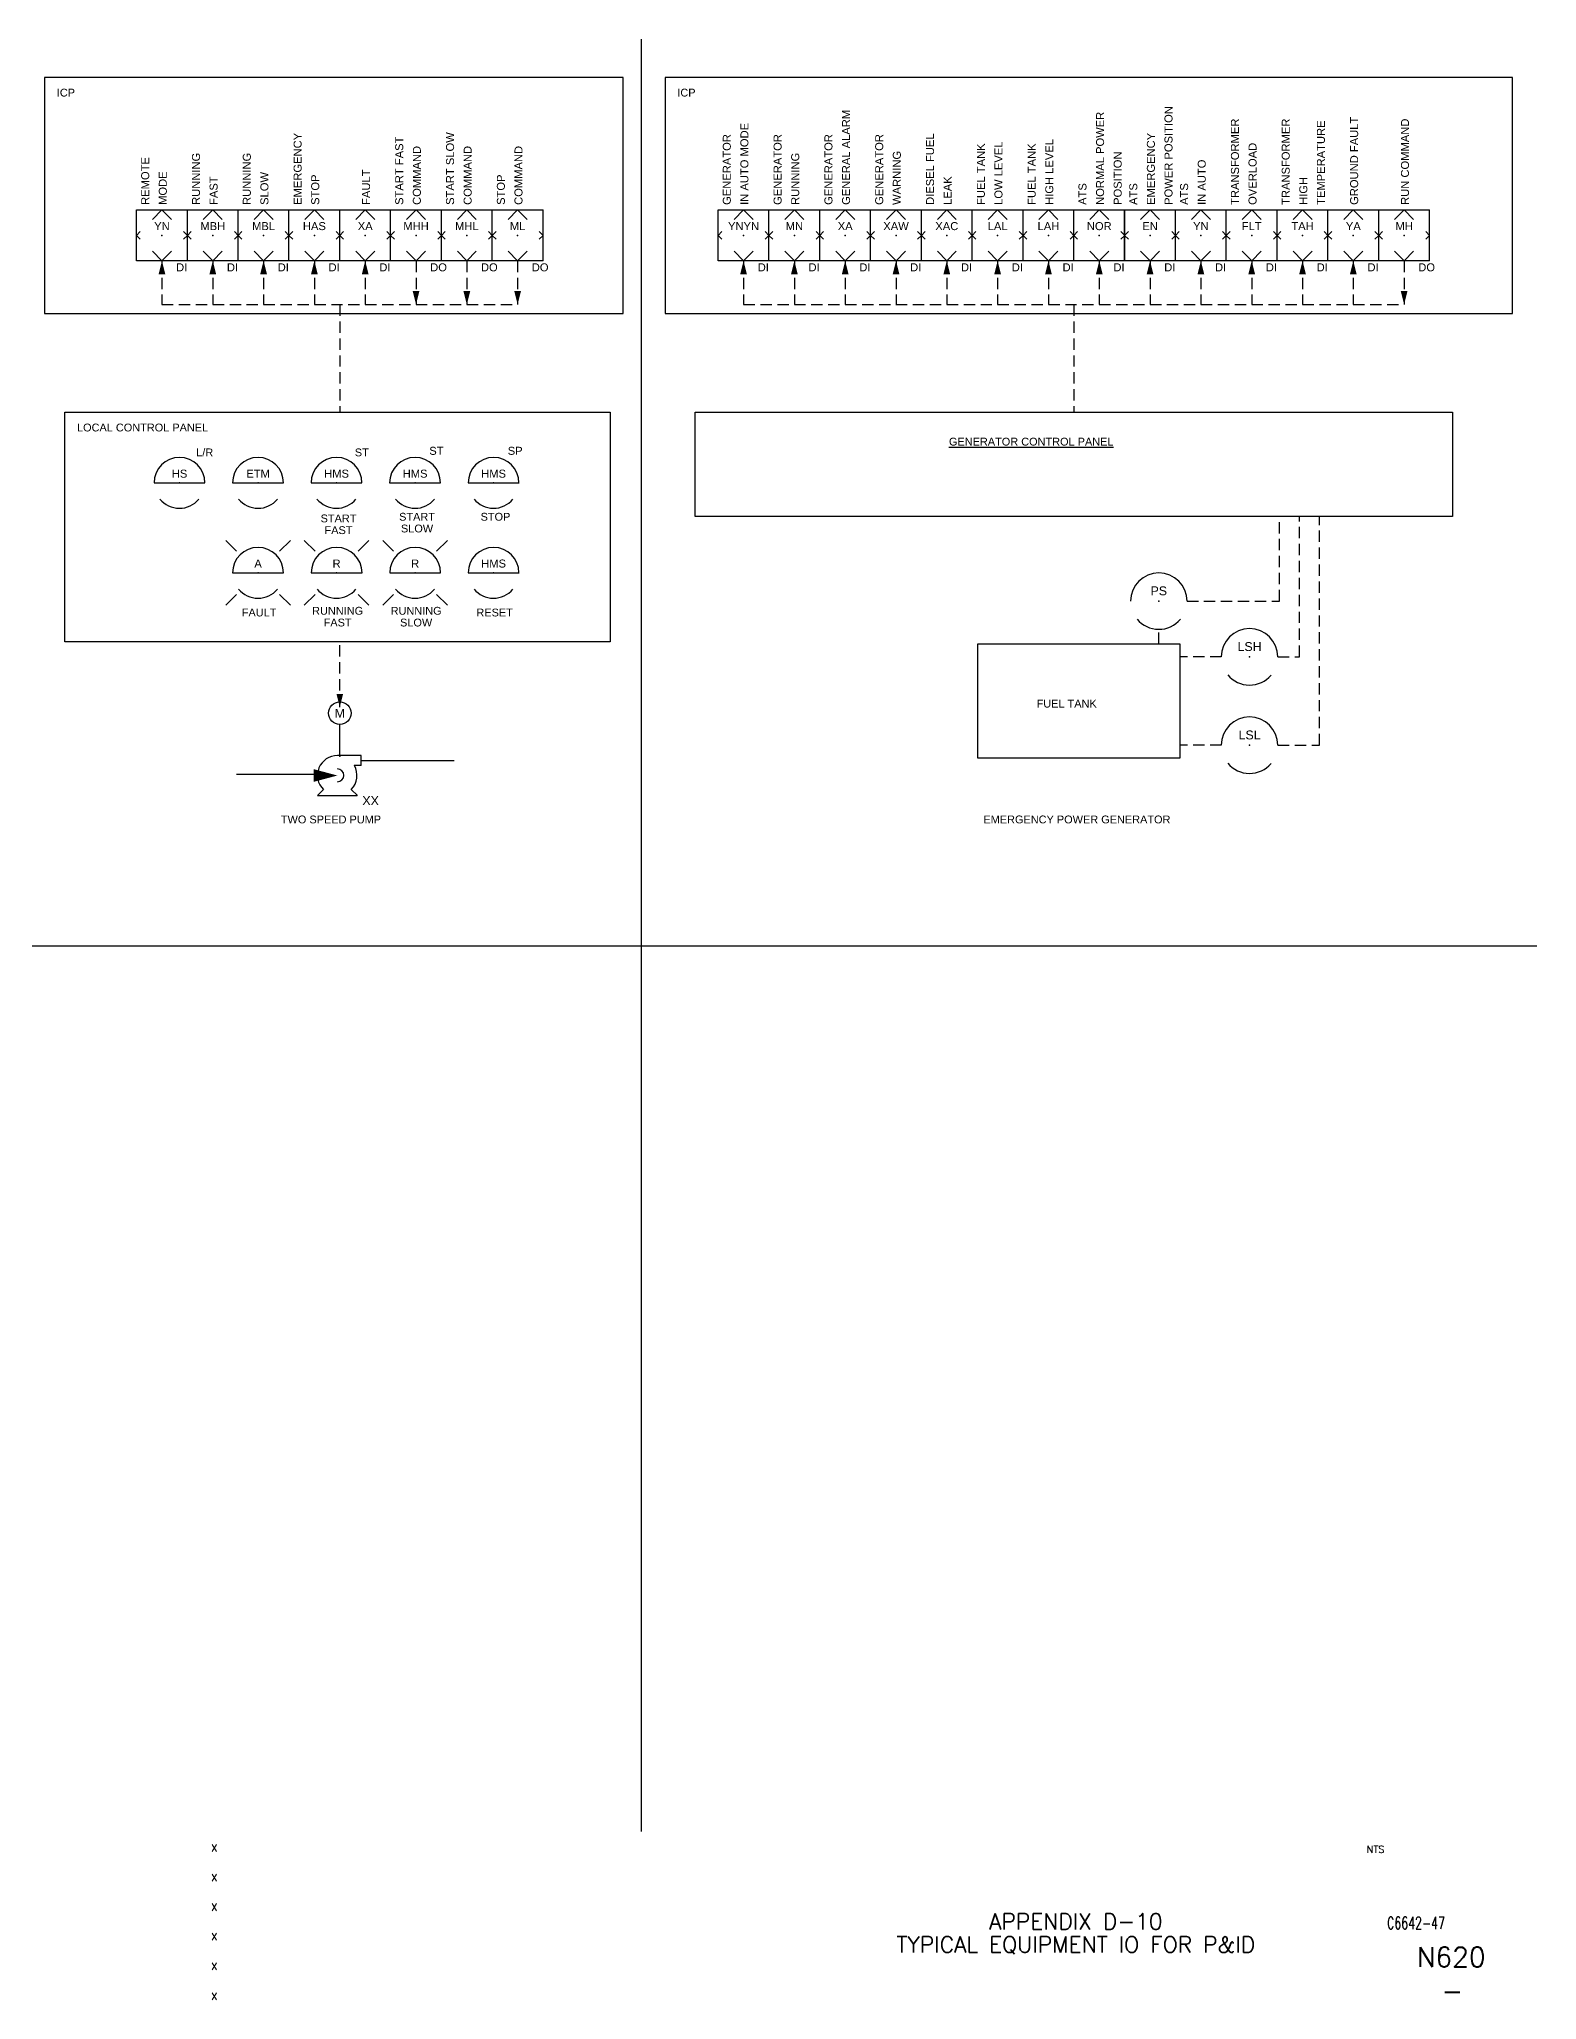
# Paper-space layout 'TYPICAL EQUIPMENT INTERFACE - A1 Sheet' of a CAD drawing. Extents: x 44 to 821, y 22 to 574.
# Drawn here: x 400 to 821, y 23 to 574 of the extents above; entities that cross this region are included whole.
import ezdxf
from ezdxf.enums import TextEntityAlignment as Align

# ---------------------------------------------------------------- set-up
doc = ezdxf.new("R2010")
doc.units = 0
doc.linetypes.add('HIDDEN2', pattern=[4.7625, 3.175, -1.5875])
for name, color, linetype in [('BOR-A1', 7, 'Continuous'), ('N-ANNO-TEXT', 2, 'Continuous'), ('N-INST', 4, 'Continuous'), ('N-PANL-COMP', 4, 'Continuous'), ('N-SGNL-ELEC', 4, 'HIDDEN2')]:
    doc.layers.add(name, color=color, linetype=linetype)
doc.styles.add('_CGS_2-5_NOTES', font='arial.ttf', dxfattribs={"height": 2.5})
doc.styles.add('_CGS_2-5_SYMBOL', font='arial.ttf', dxfattribs={"height": 2.5})
doc.styles.add('STD2-0', font='simplex.shx', dxfattribs={"height": 2})
doc.styles.add('STD3-5', font='simplex.shx', dxfattribs={"height": 3.5})
doc.styles.add('STD4-5', font='simplex.shx', dxfattribs={"height": 4.5})
doc.styles.add('STD5-5', font='SIMPLEX')
doc.styles.add('SYMBOL', font='arial.ttf', dxfattribs={"height": 2.5})
doc.styles.add('T1_2_5', font='arial.ttf', dxfattribs={"height": 2.5})

# ---------------------------------------------------------------- blocks, each defined once
blk = doc.blocks.new('CGS A1 TITLE ATT')
at = {"layer": 'BOR-A1', "color": 1}
for tag, p, height, style in [('DATE', (448.47, 64.4), 2, 'STD2-0'), ('DRAWN', (448.47, 56.08), 2, 'STD2-0'), ('DESIGNER', (448.47, 47.76), 2, 'STD2-0'), ('FILE', (783.85, 42.55), 3.5, 'STD3-5'), ('CHECKED', (448.47, 39.44), 2, 'STD2-0'), ('ENGINEER', (448.47, 31.12), 2, 'STD2-0'), ('AD909', (787.49, 32), 5.5, 'STD5-5'), ('APPROVED', (448.47, 22.72), 2, 'STD2-0')]:
    blk.add_attdef(tag, p, '', height=height, dxfattribs=dict(at, style=style))
at = {"layer": 'BOR-A1', "color": 1, "style": 'STD2-0', "flags": 4}
blk.add_attdef('SCALE', (773.37, 64), '', height=2, dxfattribs=at)
at = {"layer": 'BOR-A1', "color": 1, "style": 'STD4-5'}
for tag, p in [('TITLE-1', (691.59, 44.75)), ('TITLE-2', (691.59, 38.25)), ('TITLE-3', (691.59, 31.75)), ('TITLE-4', (691.59, 25.25))]:
    blk.add_attdef(tag, text='', height=4.5, dxfattribs=at).set_placement(p, align=Align.MIDDLE_CENTER)
at = {"layer": 'BOR-A1', "color": 1, "style": 'STD5-5'}
blk.add_attdef('999', text='', height=5.5, dxfattribs=at).set_placement((800.49, 22.5), align=Align.RIGHT)
blk = doc.blocks.new('_N_PLC_FIELD_OP ACCESS')
for p, q in [((-7.94, 15.87), (7.94, 15.87)), ((-7.94, 0), (-7.94, 15.87)), ((0, 15.87), (-2.96, 12.91)), ((2.96, 12.91), (0, 15.87)), ((7.94, 0), (7.94, 15.87)), ((-6.76, 9.11), (-7.94, 7.94)), ((-7.94, 7.94), (-6.76, 6.76)), ((7.94, 7.94), (6.76, 9.11)), ((6.76, 6.76), (7.94, 7.94)), ((7.94, 0), (-7.94, 0)), ((-2.96, 2.96), (0, 0)), ((0, 0), (2.96, 2.96))]:
    blk.add_line(p, q)
blk.add_point((0, 7.94))
at = {"style": '_CGS_2-5_SYMBOL'}
for tag, p in [('DESCRIPTION1', (-3.99, 16.48)), ('DESCRIPTION2', (1.51, 16.48)), ('DESCRIPTION3', (7.01, 16.48))]:
    blk.add_attdef(tag, p, '', height=2.5, rotation=90, dxfattribs=at)
for tag, p in [('TAG', (0, 9.57)), ('NO', (0, 3.62))]:
    blk.add_attdef(tag, text='', height=2.5, dxfattribs=at).set_placement(p, align=Align.CENTER)
blk.add_attdef('ABB', (4.41, -3.31), '', height=2.5, dxfattribs=at)
blk = doc.blocks.new('_N_INST_PANEL_OP ACCESS')
blk.add_line((-7.95, 0), (7.95, 0))
for start, end in [(0, 180), (219.69949, 319.76065)]:
    blk.add_arc((0, 0), 7.94, start, end)
at = {"ltscale": 0.0508}
blk.add_point((0, 0), dxfattribs=at)
at = {"style": '_CGS_2-5_SYMBOL'}
blk.add_attdef('ABB', (4.41, 8.76), '', height=2.5, dxfattribs=at)
for tag, p in [('TAG', (0, 1.63)), ('NO', (0, -4.12))]:
    blk.add_attdef(tag, text='', height=2.5, dxfattribs=at).set_placement(p, align=Align.CENTER)
blk = doc.blocks.new('_N_LIGHT_PANEL')
for p, q in [((-10.12, 10.08), (-6.74, 6.73)), ((10.1, 10.08), (6.72, 6.73)), ((-7.95, 0), (7.95, 0)), ((-10.12, -10.11), (-6.74, -6.76)), ((10.1, -10.11), (6.72, -6.76))]:
    blk.add_line(p, q)
for start, end in [(0, 180), (219.69949, 319.76065)]:
    blk.add_arc((0, 0), 7.94, start, end)
blk.add_point((0, 0))
at = {"style": '_CGS_2-5_SYMBOL'}
blk.add_attdef('ABB', (7.41, 4.76), '', height=2.5, dxfattribs=at)
for tag, p in [('TAG', (0, 1.63)), ('NO', (0, -4.12))]:
    blk.add_attdef(tag, text='', height=2.5, dxfattribs=at).set_placement(p, align=Align.CENTER)
blk = doc.blocks.new('_D_ACTUATOR_ELECTRIC MOTOR')
at = {"flags": 128}
blk.add_lwpolyline([(0, 0), (0, 8.89)], dxfattribs=at)
blk.add_circle((0, 12.08), 3.18)
blk.add_point((0, 0))
at = {"style": '_CGS_2-5_SYMBOL'}
blk.add_text('M', height=2.5, dxfattribs=at).set_placement((0.02, 12.04), align=Align.MIDDLE_CENTER)
blk.add_attdef('XXX', text='', height=2.5, dxfattribs=at).set_placement((0.74, 8.07), align=Align.TOP_LEFT)
blk = doc.blocks.new('_D_PUMP_CENTRIFUGAL')
for p, q in [((13.39, 5.59), (6.71, 5.59)), ((13.39, 2.82), (13.39, 5.59)), ((13.39, 2.82), (11.43, 2.82)), ((2.77, -3.96), (1.07, -5.64)), ((12.34, -5.64), (10.57, -3.89)), ((1.07, -5.64), (12.24, -5.64))]:
    blk.add_line(p, q)
for centre, radius, start, end in [((6.65, 0.03), 5.56, 89.3872, 225.6486), ((6.71, 0.05), 1.81, 270, 90), ((6.65, 0.03), 5.56, 315, 30.0124)]:
    blk.add_arc(centre, radius, start, end)
blk.add_point((13.39, 4.19))
at = {"extrusion": (0, 0, -1)}
blk.add_solid([(-6.68, 0), (0, 1.8), (0, -1.78)], dxfattribs=at)
at = {"style": '_CGS_2-5_SYMBOL'}
blk.add_attdef('XX', text='', height=2.5, dxfattribs=at).set_placement((13.71, -5.8), align=Align.TOP_LEFT)
blk = doc.blocks.new('_N_INST_FIELD_OP ACCESS')
for start, end in [(0, 180), (219.6995, 319.7606)]:
    blk.add_arc((0, 0), 7.94, start, end)
blk.add_point((0, 0))
at = {"style": '_CGS_2-5_SYMBOL'}
blk.add_attdef('ABB', (4.41, 8.76), '', height=2.5, dxfattribs=at)
for tag, p in [('TAG', (0, 1.63)), ('NO', (0, -4.12))]:
    blk.add_attdef(tag, text='', height=2.5, dxfattribs=at).set_placement(p, align=Align.CENTER)

psp = doc.layouts.new('TYPICAL EQUIPMENT INTERFACE - A1 Sheet')

# ---------------------------------------------------------------- linework, layer by layer
at = {"ltscale": 10}
for p, q in [((569.32, 574), (569.32, 70)), ((821.19, 318.98), (43.99, 318.98))]:
    psp.add_line(p, q, dxfattribs=at)
at = {"layer": 'N-INST'}
psp.add_lwpolyline([(664, 403.98), (720.86, 403.98), (720.86, 371.84), (664, 371.84)], close=True, dxfattribs=at)
at = {"layer": 'N-INST', "ltscale": 0.0508, "flags": 128}
for points in [[(490.63, 371.16), (516.79, 371.16)], [(455.58, 367.38), (481.74, 367.38)]]:
    psp.add_lwpolyline(points, dxfattribs=at)
at = {"layer": 'N-PANL-COMP', "ltscale": 10}
for points in [[(401.63, 496.86), (564.33, 496.86), (564.33, 563.27), (401.63, 563.27)], [(576.1, 496.86), (814.4, 496.86), (814.4, 563.27), (576.1, 563.27)], [(407.3, 469.11), (560.6, 469.11), (560.6, 404.53), (407.3, 404.53)], [(584.58, 469.11), (797.47, 469.11), (797.47, 439.84), (584.58, 439.84)]]:
    psp.add_lwpolyline(points, close=True, dxfattribs=at)
at = {"layer": 'N-SGNL-ELEC'}
for p, q in [((434.62, 511.7), (434.62, 499.39)), ((448.91, 511.7), (448.91, 499.39)), ((463.19, 511.7), (463.19, 499.39)), ((477.48, 511.7), (477.48, 499.39)), ((491.77, 511.7), (491.77, 499.39)), ((506.06, 511.7), (506.06, 499.39)), ((520.34, 511.7), (520.34, 499.39)), ((534.63, 511.7), (534.63, 499.39)), ((598.15, 511.7), (598.15, 499.39)), ((612.44, 511.7), (612.44, 499.39)), ((626.73, 511.7), (626.73, 499.39)), ((641.02, 511.7), (641.02, 499.39)), ((655.3, 511.7), (655.3, 499.39)), ((669.59, 511.7), (669.59, 499.39)), ((683.88, 511.7), (683.88, 499.39)), ((698.17, 511.7), (698.17, 499.39)), ((712.45, 511.7), (712.45, 499.39)), ((726.74, 511.7), (726.74, 499.39)), ((741.03, 511.7), (741.03, 499.39)), ((755.32, 511.7), (755.32, 499.39)), ((769.6, 511.7), (769.6, 499.39)), ((783.89, 511.7), (783.89, 499.39)), ((434.62, 499.39), (534.63, 499.39)), ((484.62, 499.39), (484.62, 469.11)), ((598.15, 499.39), (783.89, 499.39)), ((691.02, 499.39), (691.02, 469.11)), ((748.82, 416.01), (748.82, 439.84)), ((754.44, 400.33), (754.44, 439.84)), ((760.05, 375.49), (760.05, 439.84)), ((722.85, 416.01), (748.82, 416.01)), ((714.87, 403.98), (714.87, 408.07)), ((484.62, 386.14), (484.62, 404.53)), ((732.49, 400.33), (720.86, 400.33)), ((748.37, 400.33), (754.44, 400.33)), ((732.49, 375.49), (720.86, 375.49)), ((748.37, 375.49), (760.05, 375.49))]:
    psp.add_line(p, q, dxfattribs=at)
at = {"layer": 'N-SGNL-ELEC', "linetype": 'Continuous'}
for points in [[(434.62, 511.7, 0, 1.89, 0), (434.62, 507.92, 1.89, 1.89, 0)], [(448.91, 511.7, 0, 1.89, 0), (448.91, 507.92, 1.89, 1.89, 0)], [(463.19, 511.7, 0, 1.89, 0), (463.19, 507.92, 1.89, 1.89, 0)], [(477.48, 511.7, 0, 1.89, 0), (477.48, 507.92, 1.89, 1.89, 0)], [(491.77, 511.7, 0, 1.89, 0), (491.77, 507.92, 1.89, 1.89, 0)], [(598.15, 511.7, 0, 1.89, 0), (598.15, 507.92, 1.89, 1.89, 0)], [(612.44, 511.7, 0, 1.89, 0), (612.44, 507.92, 1.89, 1.89, 0)], [(626.73, 511.7, 0, 1.89, 0), (626.73, 507.92, 1.89, 1.89, 0)], [(641.02, 511.7, 0, 1.89, 0), (641.02, 507.92, 1.89, 1.89, 0)], [(655.3, 511.7, 0, 1.89, 0), (655.3, 507.92, 1.89, 1.89, 0)], [(669.59, 511.7, 0, 1.89, 0), (669.59, 507.92, 1.89, 1.89, 0)], [(683.88, 511.7, 0, 1.89, 0), (683.88, 507.92, 1.89, 1.89, 0)], [(698.17, 511.7, 0, 1.89, 0), (698.17, 507.92, 1.89, 1.89, 0)], [(712.45, 511.7, 0, 1.89, 0), (712.45, 507.92, 1.89, 1.89, 0)], [(726.74, 511.7, 0, 1.89, 0), (726.74, 507.92, 1.89, 1.89, 0)], [(741.03, 511.7, 0, 1.89, 0), (741.03, 507.92, 1.89, 1.89, 0)], [(755.32, 511.7, 0, 1.89, 0), (755.32, 507.92, 1.89, 1.89, 0)], [(769.6, 511.7, 0, 1.89, 0), (769.6, 507.92, 1.89, 1.89, 0)], [(506.06, 499.39, 0, 1.89, 0), (506.06, 503.17, 1.89, 1.89, 0)], [(520.34, 499.39, 0, 1.89, 0), (520.34, 503.17, 1.89, 1.89, 0)], [(534.63, 499.39, 0, 1.89, 0), (534.63, 503.17, 1.89, 1.89, 0)], [(783.89, 499.39, 0, 1.89, 0), (783.89, 503.17, 1.89, 1.89, 0)], [(484.62, 386.14, 0, 1.89, 0), (484.62, 389.92, 1.89, 1.89, 0)]]:
    psp.add_lwpolyline(points, format="xyseb", dxfattribs=at)

# ---------------------------------------------------------------- block references
ref = psp.add_blockref('CGS A1 TITLE ATT', (0, 0))
ref.add_attrib('TITLE-1', 'APPENDIX D-10', dxfattribs={"layer": 'BOR-A1', "color": 1, "height": 4.5, "style": 'STD4-5'}).set_placement((691.59, 44.75), align=Align.MIDDLE_CENTER)
ref.add_attrib('TITLE-2', 'TYPICAL EQUIPMENT IO FOR P&ID', dxfattribs={"layer": 'BOR-A1', "color": 1, "height": 4.5, "style": 'STD4-5'}).set_placement((691.59, 38.25), align=Align.MIDDLE_CENTER)
ref.add_attrib('AD909', 'N620', (787.49, 32), dxfattribs={"layer": 'BOR-A1', "color": 1, "height": 5.5, "style": 'STD5-5'})
ref.add_attrib('FILE', 'C6642-47', (779.08, 42.56), dxfattribs={"layer": 'BOR-A1', "color": 1, "height": 3.5, "style": 'STD3-5', "width": 0.65})
ref.add_attrib('SCALE', 'NTS', (773.37, 64), dxfattribs={"layer": 'BOR-A1', "color": 1, "height": 2, "style": 'STD2-0'})
ref.add_attrib('DATE', 'X', (448.47, 64.4), dxfattribs={"layer": 'BOR-A1', "color": 1, "height": 2, "style": 'STD2-0'})
ref.add_attrib('DRAWN', 'X', (448.47, 56.08), dxfattribs={"layer": 'BOR-A1', "color": 1, "height": 2, "style": 'STD2-0'})
ref.add_attrib('DESIGNER', 'X', (448.47, 47.76), dxfattribs={"layer": 'BOR-A1', "color": 1, "height": 2, "style": 'STD2-0'})
ref.add_attrib('CHECKED', 'X', (448.47, 39.44), dxfattribs={"layer": 'BOR-A1', "color": 1, "height": 2, "style": 'STD2-0'})
ref.add_attrib('ENGINEER', 'X', (448.47, 31.12), dxfattribs={"layer": 'BOR-A1', "color": 1, "height": 2, "style": 'STD2-0'})
ref.add_attrib('APPROVED', 'X', (448.47, 22.72), dxfattribs={"layer": 'BOR-A1', "color": 1, "height": 2, "style": 'STD2-0'})
ref.add_attrib('999', '-', dxfattribs={"layer": 'BOR-A1', "color": 1, "height": 5.5, "style": 'STD5-5'}).set_placement((800.49, 22.5), align=Align.RIGHT)
at = {"layer": 'N-INST'}
ref = psp.add_blockref('_N_PLC_FIELD_OP ACCESS', (626.73, 511.7), dxfattribs=dict(at, xscale=0.9, yscale=0.9, zscale=0.9))
ref.add_attrib('DESCRIPTION2', ' GENERAL ALARM', (628.09, 526.54), dxfattribs={"layer": '0', "height": 2.25, "rotation": 90, "style": '_CGS_2-5_SYMBOL'})
ref.add_attrib('DESCRIPTION1', ' GENERATOR', (623.14, 526.54), dxfattribs={"layer": '0', "height": 2.25, "rotation": 90, "style": '_CGS_2-5_SYMBOL'})
ref.add_attrib('TAG', 'XA', dxfattribs={"layer": '0', "height": 2.25, "style": '_CGS_2-5_SYMBOL'}).set_placement((626.73, 520.32), align=Align.CENTER)
ref.add_attrib('ABB', 'DI', (630.7, 508.73), dxfattribs={"layer": '0', "height": 2.25, "style": '_CGS_2-5_SYMBOL'})
ref = psp.add_blockref('_N_PLC_FIELD_OP ACCESS', (698.17, 511.7), dxfattribs=dict(at, xscale=0.9, yscale=0.9, zscale=0.9))
ref.add_attrib('DESCRIPTION3', ' POSITION', (704.47, 526.54), dxfattribs={"layer": '0', "height": 2.25, "rotation": 90, "style": '_CGS_2-5_SYMBOL'})
ref.add_attrib('DESCRIPTION2', ' NORMAL POWER', (699.52, 526.54), dxfattribs={"layer": '0', "height": 2.25, "rotation": 90, "style": '_CGS_2-5_SYMBOL'})
ref.add_attrib('DESCRIPTION1', ' ATS', (694.57, 526.54), dxfattribs={"layer": '0', "height": 2.25, "rotation": 90, "style": '_CGS_2-5_SYMBOL'})
ref.add_attrib('TAG', 'NOR', dxfattribs={"layer": '0', "height": 2.25, "style": '_CGS_2-5_SYMBOL'}).set_placement((698.17, 520.32), align=Align.CENTER)
ref.add_attrib('ABB', 'DI', (702.14, 508.73), dxfattribs={"layer": '0', "height": 2.25, "style": '_CGS_2-5_SYMBOL'})
ref = psp.add_blockref('_N_PLC_FIELD_OP ACCESS', (712.45, 511.7), dxfattribs=dict(at, xscale=0.9, yscale=0.9, zscale=0.9))
ref.add_attrib('DESCRIPTION3', ' POWER POSITION', (718.76, 526.54), dxfattribs={"layer": '0', "height": 2.25, "rotation": 90, "style": '_CGS_2-5_SYMBOL'})
ref.add_attrib('DESCRIPTION2', ' EMERGENCY', (713.81, 526.54), dxfattribs={"layer": '0', "height": 2.25, "rotation": 90, "style": '_CGS_2-5_SYMBOL'})
ref.add_attrib('DESCRIPTION1', ' ATS', (708.86, 526.54), dxfattribs={"layer": '0', "height": 2.25, "rotation": 90, "style": '_CGS_2-5_SYMBOL'})
ref.add_attrib('TAG', 'EN', dxfattribs={"layer": '0', "height": 2.25, "style": '_CGS_2-5_SYMBOL'}).set_placement((712.45, 520.32), align=Align.CENTER)
ref.add_attrib('ABB', 'DI', (716.43, 508.73), dxfattribs={"layer": '0', "height": 2.25, "style": '_CGS_2-5_SYMBOL'})
ref = psp.add_blockref('_N_PLC_FIELD_OP ACCESS', (741.03, 511.7), dxfattribs=dict(at, xscale=0.9, yscale=0.9, zscale=0.9))
ref.add_attrib('DESCRIPTION2', ' OVERLOAD', (742.39, 526.54), dxfattribs={"layer": '0', "height": 2.25, "rotation": 90, "style": '_CGS_2-5_SYMBOL'})
ref.add_attrib('DESCRIPTION1', ' TRANSFORMER ', (737.44, 526.54), dxfattribs={"layer": '0', "height": 2.25, "rotation": 90, "style": '_CGS_2-5_SYMBOL'})
ref.add_attrib('TAG', 'FLT', dxfattribs={"layer": '0', "height": 2.25, "style": '_CGS_2-5_SYMBOL'}).set_placement((741.03, 520.32), align=Align.CENTER)
ref.add_attrib('ABB', 'DI', (745, 508.73), dxfattribs={"layer": '0', "height": 2.25, "style": '_CGS_2-5_SYMBOL'})
ref = psp.add_blockref('_N_PLC_FIELD_OP ACCESS', (755.32, 511.7), dxfattribs=dict(at, xscale=0.9, yscale=0.9, zscale=0.9))
ref.add_attrib('DESCRIPTION3', ' TEMPERATURE', (761.62, 526.54), dxfattribs={"layer": '0', "height": 2.25, "rotation": 90, "style": '_CGS_2-5_SYMBOL'})
ref.add_attrib('DESCRIPTION2', ' HIGH', (756.67, 526.54), dxfattribs={"layer": '0', "height": 2.25, "rotation": 90, "style": '_CGS_2-5_SYMBOL'})
ref.add_attrib('DESCRIPTION1', ' TRANSFORMER', (751.72, 526.54), dxfattribs={"layer": '0', "height": 2.25, "rotation": 90, "style": '_CGS_2-5_SYMBOL'})
ref.add_attrib('TAG', 'TAH', dxfattribs={"layer": '0', "height": 2.25, "style": '_CGS_2-5_SYMBOL'}).set_placement((755.32, 520.32), align=Align.CENTER)
ref.add_attrib('ABB', 'DI', (759.29, 508.73), dxfattribs={"layer": '0', "height": 2.25, "style": '_CGS_2-5_SYMBOL'})
ref = psp.add_blockref('_N_PLC_FIELD_OP ACCESS', (769.6, 511.7), dxfattribs=dict(at, xscale=0.9, yscale=0.9, zscale=0.9))
ref.add_attrib('DESCRIPTION2', ' GROUND FAULT', (770.96, 526.54), dxfattribs={"layer": '0', "height": 2.25, "rotation": 90, "style": '_CGS_2-5_SYMBOL'})
ref.add_attrib('TAG', 'YA', dxfattribs={"layer": '0', "height": 2.25, "style": '_CGS_2-5_SYMBOL'}).set_placement((769.6, 520.32), align=Align.CENTER)
ref.add_attrib('ABB', 'DI', (773.58, 508.73), dxfattribs={"layer": '0', "height": 2.25, "style": '_CGS_2-5_SYMBOL'})
ref = psp.add_blockref('_N_PLC_FIELD_OP ACCESS', (783.89, 511.7), dxfattribs=dict(at, xscale=0.9, yscale=0.9, zscale=0.9))
ref.add_attrib('DESCRIPTION2', ' RUN COMMAND', (785.25, 526.54), dxfattribs={"layer": '0', "height": 2.25, "rotation": 90, "style": '_CGS_2-5_SYMBOL'})
ref.add_attrib('TAG', 'MH', dxfattribs={"layer": '0', "height": 2.25, "style": '_CGS_2-5_SYMBOL'}).set_placement((783.89, 520.32), align=Align.CENTER)
ref.add_attrib('ABB', 'DO', (787.86, 508.73), dxfattribs={"layer": '0', "height": 2.25, "style": '_CGS_2-5_SYMBOL'})
ref = psp.add_blockref('_N_PLC_FIELD_OP ACCESS', (477.48, 511.7), dxfattribs=dict(at, xscale=0.9, yscale=0.9, zscale=0.9))
ref.add_attrib('DESCRIPTION2', ' STOP', (478.84, 526.54), dxfattribs={"layer": '0', "height": 2.25, "rotation": 90, "style": '_CGS_2-5_SYMBOL'})
ref.add_attrib('DESCRIPTION1', ' EMERGENCY', (473.89, 526.54), dxfattribs={"layer": '0', "height": 2.25, "rotation": 90, "style": '_CGS_2-5_SYMBOL'})
ref.add_attrib('TAG', 'HAS', dxfattribs={"layer": '0', "height": 2.25, "style": '_CGS_2-5_SYMBOL'}).set_placement((477.48, 520.32), align=Align.CENTER)
ref.add_attrib('ABB', 'DI', (481.45, 508.73), dxfattribs={"layer": '0', "height": 2.25, "style": '_CGS_2-5_SYMBOL'})
ref = psp.add_blockref('_N_PLC_FIELD_OP ACCESS', (506.06, 511.7), dxfattribs=dict(at, xscale=0.9, yscale=0.9, zscale=0.9))
ref.add_attrib('DESCRIPTION2', ' COMMAND', (507.41, 526.54), dxfattribs={"layer": '0', "height": 2.25, "rotation": 90, "style": '_CGS_2-5_SYMBOL'})
ref.add_attrib('DESCRIPTION1', ' START FAST', (502.46, 526.54), dxfattribs={"layer": '0', "height": 2.25, "rotation": 90, "style": '_CGS_2-5_SYMBOL'})
ref.add_attrib('TAG', 'MHH', dxfattribs={"layer": '0', "height": 2.25, "style": '_CGS_2-5_SYMBOL'}).set_placement((506.06, 520.32), align=Align.CENTER)
ref.add_attrib('ABB', 'DO', (510.03, 508.73), dxfattribs={"layer": '0', "height": 2.25, "style": '_CGS_2-5_SYMBOL'})
ref = psp.add_blockref('_N_PLC_FIELD_OP ACCESS', (520.34, 511.7), dxfattribs=dict(at, xscale=0.9, yscale=0.9, zscale=0.9))
ref.add_attrib('DESCRIPTION2', ' COMMAND', (521.7, 526.54), dxfattribs={"layer": '0', "height": 2.25, "rotation": 90, "style": '_CGS_2-5_SYMBOL'})
ref.add_attrib('DESCRIPTION1', ' START SLOW', (516.75, 526.54), dxfattribs={"layer": '0', "height": 2.25, "rotation": 90, "style": '_CGS_2-5_SYMBOL'})
ref.add_attrib('TAG', 'MHL', dxfattribs={"layer": '0', "height": 2.25, "style": '_CGS_2-5_SYMBOL'}).set_placement((520.34, 520.32), align=Align.CENTER)
ref.add_attrib('ABB', 'DO', (524.31, 508.73), dxfattribs={"layer": '0', "height": 2.25, "style": '_CGS_2-5_SYMBOL'})
ref = psp.add_blockref('_N_PLC_FIELD_OP ACCESS', (598.15, 511.7), dxfattribs=dict(at, xscale=0.9, yscale=0.9, zscale=0.9))
ref.add_attrib('DESCRIPTION2', ' IN AUTO MODE', (599.51, 526.54), dxfattribs={"layer": '0', "height": 2.25, "rotation": 90, "style": '_CGS_2-5_SYMBOL'})
ref.add_attrib('DESCRIPTION1', ' GENERATOR', (594.56, 526.54), dxfattribs={"layer": '0', "height": 2.25, "rotation": 90, "style": '_CGS_2-5_SYMBOL'})
ref.add_attrib('TAG', 'YNYN', dxfattribs={"layer": '0', "height": 2.25, "style": '_CGS_2-5_SYMBOL'}).set_placement((598.15, 520.32), align=Align.CENTER)
ref.add_attrib('ABB', 'DI', (602.13, 508.73), dxfattribs={"layer": '0', "height": 2.25, "style": '_CGS_2-5_SYMBOL'})
ref = psp.add_blockref('_N_PLC_FIELD_OP ACCESS', (612.44, 511.7), dxfattribs=dict(at, xscale=0.9, yscale=0.9, zscale=0.9))
ref.add_attrib('DESCRIPTION2', ' RUNNING', (613.8, 526.54), dxfattribs={"layer": '0', "height": 2.25, "rotation": 90, "style": '_CGS_2-5_SYMBOL'})
ref.add_attrib('DESCRIPTION1', ' GENERATOR ', (608.85, 526.54), dxfattribs={"layer": '0', "height": 2.25, "rotation": 90, "style": '_CGS_2-5_SYMBOL'})
ref.add_attrib('TAG', 'MN', dxfattribs={"layer": '0', "height": 2.25, "style": '_CGS_2-5_SYMBOL'}).set_placement((612.44, 520.32), align=Align.CENTER)
ref.add_attrib('ABB', 'DI', (616.41, 508.73), dxfattribs={"layer": '0', "height": 2.25, "style": '_CGS_2-5_SYMBOL'})
ref = psp.add_blockref('_N_PLC_FIELD_OP ACCESS', (641.02, 511.7), dxfattribs=dict(at, xscale=0.9, yscale=0.9, zscale=0.9))
ref.add_attrib('DESCRIPTION2', ' WARNING', (642.37, 526.54), dxfattribs={"layer": '0', "height": 2.25, "rotation": 90, "style": '_CGS_2-5_SYMBOL'})
ref.add_attrib('DESCRIPTION1', ' GENERATOR ', (637.42, 526.54), dxfattribs={"layer": '0', "height": 2.25, "rotation": 90, "style": '_CGS_2-5_SYMBOL'})
ref.add_attrib('TAG', 'XAW', dxfattribs={"layer": '0', "height": 2.25, "style": '_CGS_2-5_SYMBOL'}).set_placement((641.02, 520.32), align=Align.CENTER)
ref.add_attrib('ABB', 'DI', (644.99, 508.73), dxfattribs={"layer": '0', "height": 2.25, "style": '_CGS_2-5_SYMBOL'})
ref = psp.add_blockref('_N_PLC_FIELD_OP ACCESS', (655.3, 511.7), dxfattribs=dict(at, xscale=0.9, yscale=0.9, zscale=0.9))
ref.add_attrib('DESCRIPTION2', ' LEAK', (656.66, 526.54), dxfattribs={"layer": '0', "height": 2.25, "rotation": 90, "style": '_CGS_2-5_SYMBOL'})
ref.add_attrib('DESCRIPTION1', ' DIESEL FUEL', (651.71, 526.54), dxfattribs={"layer": '0', "height": 2.25, "rotation": 90, "style": '_CGS_2-5_SYMBOL'})
ref.add_attrib('TAG', 'XAC', dxfattribs={"layer": '0', "height": 2.25, "style": '_CGS_2-5_SYMBOL'}).set_placement((655.3, 520.32), align=Align.CENTER)
ref.add_attrib('ABB', 'DI', (659.28, 508.73), dxfattribs={"layer": '0', "height": 2.25, "style": '_CGS_2-5_SYMBOL'})
ref = psp.add_blockref('_N_PLC_FIELD_OP ACCESS', (683.88, 511.7), dxfattribs=dict(at, xscale=0.9, yscale=0.9, zscale=0.9))
ref.add_attrib('DESCRIPTION2', ' HIGH LEVEL', (685.24, 526.54), dxfattribs={"layer": '0', "height": 2.25, "rotation": 90, "style": '_CGS_2-5_SYMBOL'})
ref.add_attrib('DESCRIPTION1', ' FUEL TANK ', (680.29, 526.54), dxfattribs={"layer": '0', "height": 2.25, "rotation": 90, "style": '_CGS_2-5_SYMBOL'})
ref.add_attrib('TAG', 'LAH', dxfattribs={"layer": '0', "height": 2.25, "style": '_CGS_2-5_SYMBOL'}).set_placement((683.88, 520.32), align=Align.CENTER)
ref.add_attrib('ABB', 'DI', (687.85, 508.73), dxfattribs={"layer": '0', "height": 2.25, "style": '_CGS_2-5_SYMBOL'})
ref = psp.add_blockref('_N_PLC_FIELD_OP ACCESS', (434.62, 511.7), dxfattribs=dict(at, xscale=0.9, yscale=0.9, zscale=0.9))
ref.add_attrib('DESCRIPTION2', ' MODE', (435.98, 526.54), dxfattribs={"layer": '0', "height": 2.25, "rotation": 90, "style": '_CGS_2-5_SYMBOL'})
ref.add_attrib('DESCRIPTION1', ' REMOTE', (431.03, 526.54), dxfattribs={"layer": '0', "height": 2.25, "rotation": 90, "style": '_CGS_2-5_SYMBOL'})
ref.add_attrib('TAG', 'YN', dxfattribs={"layer": '0', "height": 2.25, "style": '_CGS_2-5_SYMBOL'}).set_placement((434.62, 520.32), align=Align.CENTER)
ref.add_attrib('ABB', 'DI', (438.59, 508.73), dxfattribs={"layer": '0', "height": 2.25, "style": '_CGS_2-5_SYMBOL'})
ref = psp.add_blockref('_N_PLC_FIELD_OP ACCESS', (448.91, 511.7), dxfattribs=dict(at, xscale=0.9, yscale=0.9, zscale=0.9))
ref.add_attrib('DESCRIPTION2', ' FAST', (450.26, 526.54), dxfattribs={"layer": '0', "height": 2.25, "rotation": 90, "style": '_CGS_2-5_SYMBOL'})
ref.add_attrib('DESCRIPTION1', ' RUNNING', (445.31, 526.54), dxfattribs={"layer": '0', "height": 2.25, "rotation": 90, "style": '_CGS_2-5_SYMBOL'})
ref.add_attrib('TAG', 'MBH', dxfattribs={"layer": '0', "height": 2.25, "style": '_CGS_2-5_SYMBOL'}).set_placement((448.91, 520.32), align=Align.CENTER)
ref.add_attrib('ABB', 'DI', (452.88, 508.73), dxfattribs={"layer": '0', "height": 2.25, "style": '_CGS_2-5_SYMBOL'})
ref = psp.add_blockref('_N_PLC_FIELD_OP ACCESS', (463.19, 511.7), dxfattribs=dict(at, xscale=0.9, yscale=0.9, zscale=0.9))
ref.add_attrib('DESCRIPTION2', ' SLOW', (464.55, 526.54), dxfattribs={"layer": '0', "height": 2.25, "rotation": 90, "style": '_CGS_2-5_SYMBOL'})
ref.add_attrib('DESCRIPTION1', ' RUNNING', (459.6, 526.54), dxfattribs={"layer": '0', "height": 2.25, "rotation": 90, "style": '_CGS_2-5_SYMBOL'})
ref.add_attrib('TAG', 'MBL', dxfattribs={"layer": '0', "height": 2.25, "style": '_CGS_2-5_SYMBOL'}).set_placement((463.19, 520.32), align=Align.CENTER)
ref.add_attrib('ABB', 'DI', (467.16, 508.73), dxfattribs={"layer": '0', "height": 2.25, "style": '_CGS_2-5_SYMBOL'})
ref = psp.add_blockref('_N_PLC_FIELD_OP ACCESS', (534.63, 511.7), dxfattribs=dict(at, xscale=0.9, yscale=0.9, zscale=0.9))
ref.add_attrib('DESCRIPTION2', ' COMMAND', (535.99, 526.54), dxfattribs={"layer": '0', "height": 2.25, "rotation": 90, "style": '_CGS_2-5_SYMBOL'})
ref.add_attrib('DESCRIPTION1', ' STOP', (531.04, 526.54), dxfattribs={"layer": '0', "height": 2.25, "rotation": 90, "style": '_CGS_2-5_SYMBOL'})
ref.add_attrib('TAG', 'ML', dxfattribs={"layer": '0', "height": 2.25, "style": '_CGS_2-5_SYMBOL'}).set_placement((534.63, 520.32), align=Align.CENTER)
ref.add_attrib('ABB', 'DO', (538.6, 508.73), dxfattribs={"layer": '0', "height": 2.25, "style": '_CGS_2-5_SYMBOL'})
ref = psp.add_blockref('_N_PLC_FIELD_OP ACCESS', (669.59, 511.7), dxfattribs=dict(at, xscale=0.9, yscale=0.9, zscale=0.9))
ref.add_attrib('DESCRIPTION2', ' LOW LEVEL', (670.95, 526.54), dxfattribs={"layer": '0', "height": 2.25, "rotation": 90, "style": '_CGS_2-5_SYMBOL'})
ref.add_attrib('DESCRIPTION1', ' FUEL TANK', (666, 526.54), dxfattribs={"layer": '0', "height": 2.25, "rotation": 90, "style": '_CGS_2-5_SYMBOL'})
ref.add_attrib('TAG', 'LAL', dxfattribs={"layer": '0', "height": 2.25, "style": '_CGS_2-5_SYMBOL'}).set_placement((669.59, 520.32), align=Align.CENTER)
ref.add_attrib('ABB', 'DI', (673.56, 508.73), dxfattribs={"layer": '0', "height": 2.25, "style": '_CGS_2-5_SYMBOL'})
ref = psp.add_blockref('_N_PLC_FIELD_OP ACCESS', (491.77, 511.7), dxfattribs=dict(at, xscale=0.9, yscale=0.9, zscale=0.9))
ref.add_attrib('DESCRIPTION2', ' FAULT', (493.13, 526.54), dxfattribs={"layer": '0', "height": 2.25, "rotation": 90, "style": '_CGS_2-5_SYMBOL'})
ref.add_attrib('TAG', 'XA', dxfattribs={"layer": '0', "height": 2.25, "style": '_CGS_2-5_SYMBOL'}).set_placement((491.77, 520.32), align=Align.CENTER)
ref.add_attrib('ABB', 'DI', (495.74, 508.73), dxfattribs={"layer": '0', "height": 2.25, "style": '_CGS_2-5_SYMBOL'})
ref = psp.add_blockref('_N_PLC_FIELD_OP ACCESS', (726.74, 511.7), dxfattribs=dict(at, xscale=0.9, yscale=0.9, zscale=0.9))
ref.add_attrib('DESCRIPTION2', ' IN AUTO', (728.1, 526.54), dxfattribs={"layer": '0', "height": 2.25, "rotation": 90, "style": '_CGS_2-5_SYMBOL'})
ref.add_attrib('DESCRIPTION1', ' ATS', (723.15, 526.54), dxfattribs={"layer": '0', "height": 2.25, "rotation": 90, "style": '_CGS_2-5_SYMBOL'})
ref.add_attrib('TAG', 'YN', dxfattribs={"layer": '0', "height": 2.25, "style": '_CGS_2-5_SYMBOL'}).set_placement((726.74, 520.32), align=Align.CENTER)
ref.add_attrib('ABB', 'DI', (730.71, 508.73), dxfattribs={"layer": '0', "height": 2.25, "style": '_CGS_2-5_SYMBOL'})
at = {"layer": 'N-INST', "ltscale": 0.0508}
ref = psp.add_blockref('_N_INST_PANEL_OP ACCESS', (505.79, 449.26), dxfattribs=dict(at, xscale=0.9, yscale=0.9, zscale=0.9))
ref.add_attrib('TAG', 'HMS', dxfattribs={"layer": '0', "height": 2.25, "style": 'T1_2_5'}).set_placement((505.8, 450.72), align=Align.CENTER)
ref.add_attrib('ABB', 'ST', (509.78, 457.14), dxfattribs={"layer": '0', "height": 2.25, "style": 'SYMBOL'})
ref = psp.add_blockref('_N_INST_PANEL_OP ACCESS', (527.86, 449.26), dxfattribs=dict(at, xscale=0.9, yscale=0.9, zscale=0.9))
ref.add_attrib('TAG', 'HMS', dxfattribs={"layer": '0', "height": 2.25, "style": 'T1_2_5'}).set_placement((527.87, 450.72), align=Align.CENTER)
ref.add_attrib('ABB', 'SP', (531.84, 457.14), dxfattribs={"layer": '0', "height": 2.25, "style": 'SYMBOL'})
ref = psp.add_blockref('_N_INST_PANEL_OP ACCESS', (439.55, 449.26), dxfattribs=dict(at, xscale=0.9, yscale=0.9, zscale=0.9))
ref.add_attrib('TAG', 'HS', dxfattribs={"layer": '0', "height": 2.25, "style": 'T1_2_5'}).set_placement((439.56, 450.72), align=Align.CENTER)
ref = psp.add_blockref('_N_INST_PANEL_OP ACCESS', (461.63, 449.26), dxfattribs=dict(at, xscale=0.9, yscale=0.9, zscale=0.9))
ref.add_attrib('TAG', 'ETM', dxfattribs={"layer": '0', "height": 2.25, "style": 'T1_2_5'}).set_placement((461.64, 450.72), align=Align.CENTER)
ref = psp.add_blockref('_N_INST_PANEL_OP ACCESS', (483.71, 449.26), dxfattribs=dict(at, xscale=0.9, yscale=0.9, zscale=0.9))
ref.add_attrib('TAG', 'HMS', dxfattribs={"layer": '0', "height": 2.25, "style": 'T1_2_5'}).set_placement((483.72, 450.72), align=Align.CENTER)
ref = psp.add_blockref('_N_LIGHT_PANEL', (461.64, 423.96), dxfattribs=dict(at, xscale=0.9, yscale=0.9, zscale=0.9))
ref.add_attrib('TAG', 'A', dxfattribs={"layer": '0', "height": 2.25, "style": 'T1_2_5'}).set_placement((461.64, 425.44), align=Align.CENTER)
ref = psp.add_blockref('_N_LIGHT_PANEL', (483.72, 423.96), dxfattribs=dict(at, xscale=0.9, yscale=0.9, zscale=0.9))
ref.add_attrib('TAG', 'R', dxfattribs={"layer": '0', "height": 2.25, "style": 'T1_2_5'}).set_placement((483.72, 425.44), align=Align.CENTER)
ref = psp.add_blockref('_N_LIGHT_PANEL', (505.8, 423.96), dxfattribs=dict(at, xscale=0.9, yscale=0.9, zscale=0.9))
ref.add_attrib('TAG', 'R', dxfattribs={"layer": '0', "height": 2.25, "style": 'T1_2_5'}).set_placement((505.8, 425.44), align=Align.CENTER)
ref = psp.add_blockref('_N_INST_PANEL_OP ACCESS', (527.86, 423.97), dxfattribs=dict(at, xscale=0.9, yscale=0.9, zscale=0.9))
ref.add_attrib('TAG', 'HMS', dxfattribs={"layer": '0', "height": 2.25, "style": 'T1_2_5'}).set_placement((527.87, 425.44), align=Align.CENTER)
at = {"layer": 'N-INST'}
ref = psp.add_blockref('_N_INST_FIELD_OP ACCESS', (714.91, 416.01), dxfattribs=at)
ref.add_attrib('TAG', 'PS', dxfattribs={"layer": '0', "height": 2.5, "style": '_CGS_2-5_SYMBOL'}).set_placement((714.91, 417.64), align=Align.CENTER)
ref = psp.add_blockref('_N_INST_FIELD_OP ACCESS', (740.43, 400.33), dxfattribs=at)
ref.add_attrib('TAG', 'LSH', dxfattribs={"layer": '0', "height": 2.5, "style": '_CGS_2-5_SYMBOL'}).set_placement((740.43, 401.97), align=Align.CENTER)
at = {"layer": 'N-INST', "ltscale": 0.0508}
psp.add_blockref('_D_ACTUATOR_ELECTRIC MOTOR', (484.62, 372.41), dxfattribs=at)
at = {"layer": 'N-INST'}
ref = psp.add_blockref('_N_INST_FIELD_OP ACCESS', (740.43, 375.49), dxfattribs=at)
ref.add_attrib('TAG', 'LSL', dxfattribs={"layer": '0', "height": 2.5, "style": '_CGS_2-5_SYMBOL'}).set_placement((740.43, 377.12), align=Align.CENTER)
at = {"layer": 'N-INST', "ltscale": 0.0508}
psp.add_blockref('_D_PUMP_CENTRIFUGAL', (477.25, 366.96), dxfattribs=at).add_auto_attribs({'XX': 'XX'})

# ---------------------------------------------------------------- texts
at = {"layer": 'N-ANNO-TEXT', "char_height": 2.2, "line_spacing_factor": 0.9, "style": '_CGS_2-5_NOTES'}
for s, insert, attachment_point in [('ICP\\P ', (405.05, 557.32), 4), ('ICP\\P ', (579.53, 557.32), 4), ('LOCAL CONTROL PANEL\\P ', (410.73, 463.15), 4), ('L/R\\P ', (446.64, 456.15), 5), ('ST\\P ', (490.8, 456.15), 5), ('{\\LGENERATOR CONTROL PANEL}', (655.9, 460.83), 4), ('START\\PFAST\\P ', (484.26, 435.94), 5), ('START\\PSLOW\\P ', (506.34, 440.82), 2), ('STOP ', (528.4, 440.82), 2), ('FAULT', (461.93, 412.78), 5), ('RUNNING\\PFAST ', (484.01, 414.38), 2), ('RUNNING\\PSLOW ', (506.09, 414.38), 2), ('RESET ', (528.16, 412.78), 5), ('FUEL TANK', (680.55, 387.16), 4), ('TWO SPEED PUMP', (468.06, 354.59), 4), ('EMERGENCY POWER GENERATOR', (665.59, 354.59), 4)]:
    psp.add_mtext(s, dxfattribs=dict(at, insert=insert, attachment_point=attachment_point))

doc.saveas('drawing.dxf')
